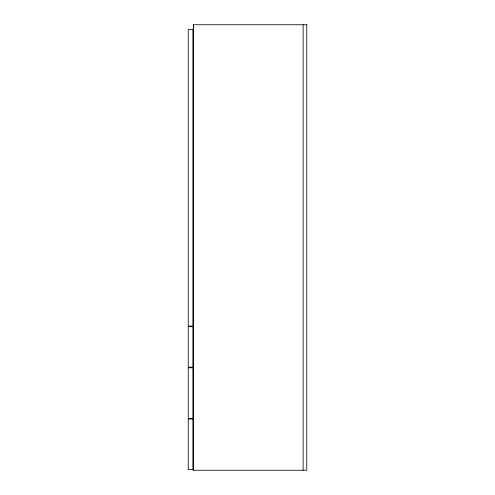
<?xml version="1.0" encoding="UTF-8"?>
<svg xmlns="http://www.w3.org/2000/svg" width="495" height="495" viewBox="0 0 495 495"><rect width="100%" height="100%" fill="white"/><g stroke="black" fill="none" stroke-linecap="round" stroke-linejoin="round"><path stroke-width="0.74" d="M303.126 24.75L303.126 470.25M193.613 323.637L193.613 326.069M193.496 24.75L193.496 470.25M306.77 24.75L193.372 24.75L193.372 470.25L306.77 470.25L306.77 24.75M192.883 29.409L188.23 29.409L188.23 326.069L192.883 326.069L192.883 29.409M192.883 326.675L188.23 326.675L188.23 367.179L192.883 367.179L192.883 326.675M192.883 367.785L188.23 367.785L188.23 418.411L192.883 418.411L192.883 367.785M192.883 419.018L188.23 419.018L188.23 469.644L192.883 469.644L192.883 419.018"/></g></svg>
